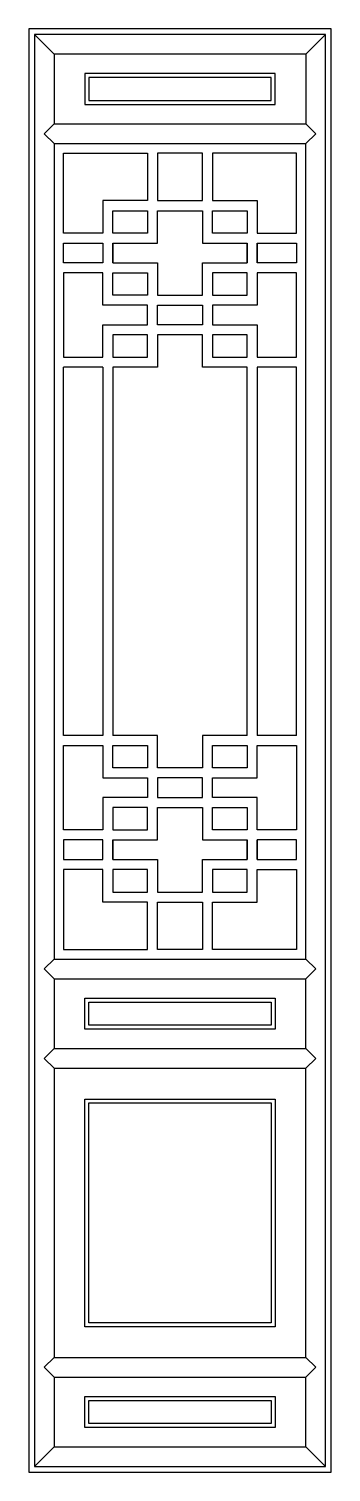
# Model space of a CAD drawing. Header units: metres. Extents: x 0 to 540, y 0 to 2580.
import ezdxf

# ---------------------------------------------------------------- set-up
doc = ezdxf.new("R2010")
doc.units = ezdxf.units.M
for name, color, linetype in [('3', 3, 'Continuous'), ('4', 4, 'Continuous'), ('7', 7, 'Continuous')]:
    doc.layers.add(name, color=color, linetype=linetype)

msp = doc.modelspace()

# ---------------------------------------------------------------- linework, layer by layer
at = {"layer": '3'}
for p, q in [((10, 2570), (45, 2535)), ((495, 2535), (530, 2570)), ((45, 2410), (27.5, 2392.5)), ((495, 2410), (512.5, 2392.5)), ((27.5, 2392.5), (45, 2375)), ((495, 2375), (512.5, 2392.5)), ((212, 2358), (212, 2273)), ((230, 2358), (230, 2273)), ((310, 2273), (310, 2358)), ((328, 2358), (328, 2273)), ((212, 2273), (132, 2273)), ((132, 2273), (132, 2215)), ((230, 2273), (310, 2273)), ((328, 2273), (408, 2273)), ((408, 2273), (408, 2215)), ((132, 2215), (62, 2215)), ((62, 2197), (132, 2197)), ((132, 2197), (132, 2161.96)), ((408, 2215), (478, 2215)), ((408, 2197), (408, 2161.96)), ((408, 2161.96), (408, 2197)), ((408, 2197), (478, 2197)), ((132, 2161.96), (62, 2161.96)), ((132, 2143.96), (62, 2143.96)), ((132, 2085.96), (132, 2143.96)), ((478, 2161.96), (408, 2161.96)), ((408, 2143.96), (408, 2085.96)), ((478, 2143.96), (408, 2143.96)), ((212, 2085.96), (132, 2085.96)), ((212, 2050.96), (212, 2085.96)), ((408, 2085.96), (328, 2085.96)), ((328, 2085.96), (328, 2050.96)), ((132, 1992.96), (132, 2050.96)), ((132, 2050.96), (212, 2050.96)), ((328, 2050.96), (408, 2050.96)), ((408, 2050.96), (408, 1992.96)), ((230, 2032.96), (230, 1974.96)), ((310, 2032.96), (230, 2032.96)), ((310, 1974.96), (310, 2032.96)), ((62, 1992.96), (132, 1992.96)), ((408, 1992.96), (478, 1992.96)), ((132, 1974.96), (62, 1974.96)), ((132, 1974.96), (132, 1317.04)), ((150, 1974.96), (150, 1317.04)), ((230, 1974.96), (150, 1974.96)), ((390, 1974.96), (310, 1974.96)), ((390, 1317.04), (390, 1974.96)), ((408, 1974.96), (408, 1317.04)), ((478, 1974.96), (408, 1974.96)), ((132, 1803.5), (132, 1803.5)), ((132, 1317.04), (62, 1317.04)), ((230, 1317.04), (150, 1317.04)), ((230, 1259.04), (230, 1317.04)), ((390, 1317.04), (310, 1317.04)), ((310, 1317.04), (310, 1259.04)), ((478, 1317.04), (408, 1317.04)), ((62, 1299.04), (132, 1299.04)), ((132, 1299.04), (132, 1241.04)), ((408, 1299.04), (478, 1299.04)), ((408, 1241.04), (408, 1299.04)), ((132, 1241.04), (212, 1241.04)), ((212, 1241.04), (212, 1206.04)), ((310, 1259.04), (230, 1259.04)), ((328, 1241.04), (408, 1241.04)), ((328, 1206.04), (328, 1241.04)), ((212, 1206.04), (132, 1206.04)), ((132, 1206.04), (132, 1148.04)), ((408, 1206.04), (328, 1206.04)), ((408, 1148.04), (408, 1206.04)), ((132, 1148.04), (62, 1148.04)), ((478, 1148.04), (408, 1148.04)), ((132, 1130.04), (62, 1130.04)), ((132, 1095), (132, 1130.04)), ((408, 1095), (408, 1130.04)), ((408, 1130.04), (408, 1095)), ((478, 1130.04), (408, 1130.04)), ((62, 1095), (132, 1095)), ((408, 1095), (478, 1095)), ((132, 1077), (62, 1077)), ((132, 1019), (132, 1077)), ((408, 1019), (408, 1077)), ((408, 1077), (478, 1077)), ((212, 1019), (132, 1019)), ((212, 934), (212, 1019)), ((230, 934), (230, 1019)), ((230, 1019), (310, 1019)), ((310, 1019), (310, 934)), ((328, 1019), (408, 1019)), ((328, 934), (328, 1019)), ((27.5, 899.5), (45, 917)), ((495, 917), (512.5, 899.5)), ((45, 882), (27.5, 899.5)), ((495, 882), (512.5, 899.5)), ((27.5, 739.5), (45, 757)), ((495, 757), (512.5, 739.5)), ((45, 722), (27.5, 739.5)), ((495, 722), (512.5, 739.5)), ((27.5, 187.5), (45, 205)), ((45, 170), (27.5, 187.5)), ((495, 205), (512.5, 187.5)), ((495, 170), (512.5, 187.5)), ((10, 10), (45, 45)), ((495, 45), (530, 10))]:
    msp.add_line(p, q, dxfattribs=at)
for points in [[(10, 10), (530, 10), (530, 2570), (10, 2570)], [(100, 2445), (440, 2445), (440, 2500), (100, 2500)], [(107, 2452), (433, 2452), (433, 2493), (107, 2493)], [(150, 2215), (150, 2255), (212, 2255), (212, 2215)], [(328, 2215), (328, 2255), (390, 2255), (390, 2215)], [(150, 2103.96), (150, 2143.96), (212, 2143.96), (212, 2103.96)], [(390, 2103.96), (390, 2143.96), (328, 2143.96), (328, 2103.96)], [(310, 2085.96), (310, 2050.96), (230, 2050.96), (230, 2085.96)], [(212, 1992.96), (212, 2032.96), (150, 2032.96), (150, 1992.96)], [(390, 1992.96), (390, 2032.96), (328, 2032.96), (328, 1992.96)], [(212, 1299.04), (212, 1259.04), (150, 1259.04), (150, 1299.04)], [(390, 1299.04), (390, 1259.04), (328, 1259.04), (328, 1299.04)], [(310, 1206.04), (310, 1241.04), (230, 1241.04), (230, 1206.04)], [(150, 1188.04), (150, 1148.04), (212, 1148.04), (212, 1188.04)], [(390, 1188.04), (390, 1148.04), (328, 1148.04), (328, 1188.04)], [(150, 1077), (150, 1037), (212, 1037), (212, 1077)], [(328, 1077), (328, 1037), (390, 1037), (390, 1077)], [(100, 847), (440, 847), (440, 792), (100, 792)], [(107, 840), (433, 840), (433, 799), (107, 799)], [(100, 667), (440, 667), (440, 260), (100, 260)], [(107, 660), (433, 660), (433, 267), (107, 267)], [(100, 135), (440, 135), (440, 80), (100, 80)], [(107, 128), (433, 128), (433, 87), (107, 87)]]:
    msp.add_lwpolyline(points, close=True, dxfattribs=at)
for points in [[(150, 2197), (150, 2161.96), (150, 2197), (230, 2197), (230, 2255), (310, 2255), (310, 2197), (390, 2197), (390, 2161.96), (390, 2197)], [(150, 2161.96), (230, 2161.96), (230, 2103.96), (310, 2103.96), (310, 2161.96), (390, 2161.96)], [(150, 1130.04), (230, 1130.04), (230, 1188.04), (310, 1188.04), (310, 1130.04), (390, 1130.04)], [(150, 1095), (150, 1130.04), (150, 1095), (230, 1095), (230, 1037), (310, 1037), (310, 1095), (390, 1095), (390, 1130.04), (390, 1095)]]:
    msp.add_lwpolyline(points, dxfattribs=at)
at = {"layer": '4'}
msp.add_lwpolyline([(0, 0), (540, 0), (540, 2580), (0, 2580)], close=True, dxfattribs=at)
at = {"layer": '7'}
for p, q in [((495, 2535), (45, 2535)), ((45, 2535), (45, 2410)), ((495, 2535), (495, 2410)), ((45, 2410), (495, 2410)), ((45, 2375), (45, 917)), ((45, 2375), (495, 2375)), ((495, 917), (495, 2375)), ((62, 2215), (62, 2358)), ((62, 2358), (212, 2358)), ((310, 2358), (230, 2358)), ((478, 2358), (328, 2358)), ((478, 2215), (478, 2358)), ((62, 2161.96), (62, 2197)), ((478, 2197), (478, 2161.96)), ((62, 2143.96), (62, 1992.96)), ((478, 1992.96), (478, 2143.96)), ((62, 1317.04), (62, 1974.96)), ((478, 1317.04), (478, 1974.96)), ((62, 1148.04), (62, 1299.04)), ((478, 1299.04), (478, 1148.04)), ((62, 1130.04), (62, 1095)), ((478, 1095), (478, 1130.04)), ((62, 1077), (62, 934)), ((478, 1077), (478, 934)), ((62, 934), (212, 934)), ((310, 934), (230, 934)), ((478, 934), (328, 934)), ((45, 917), (495, 917)), ((45, 882), (495, 882)), ((45, 882), (45, 757)), ((495, 757), (495, 882)), ((45, 757), (495, 757)), ((45, 722), (495, 722)), ((45, 722), (45, 205)), ((495, 205), (495, 722)), ((45, 205), (495, 205)), ((45, 170), (495, 170)), ((45, 170), (45, 45)), ((495, 45), (495, 170)), ((45, 45), (495, 45))]:
    msp.add_line(p, q, dxfattribs=at)

doc.saveas('drawing.dxf')
